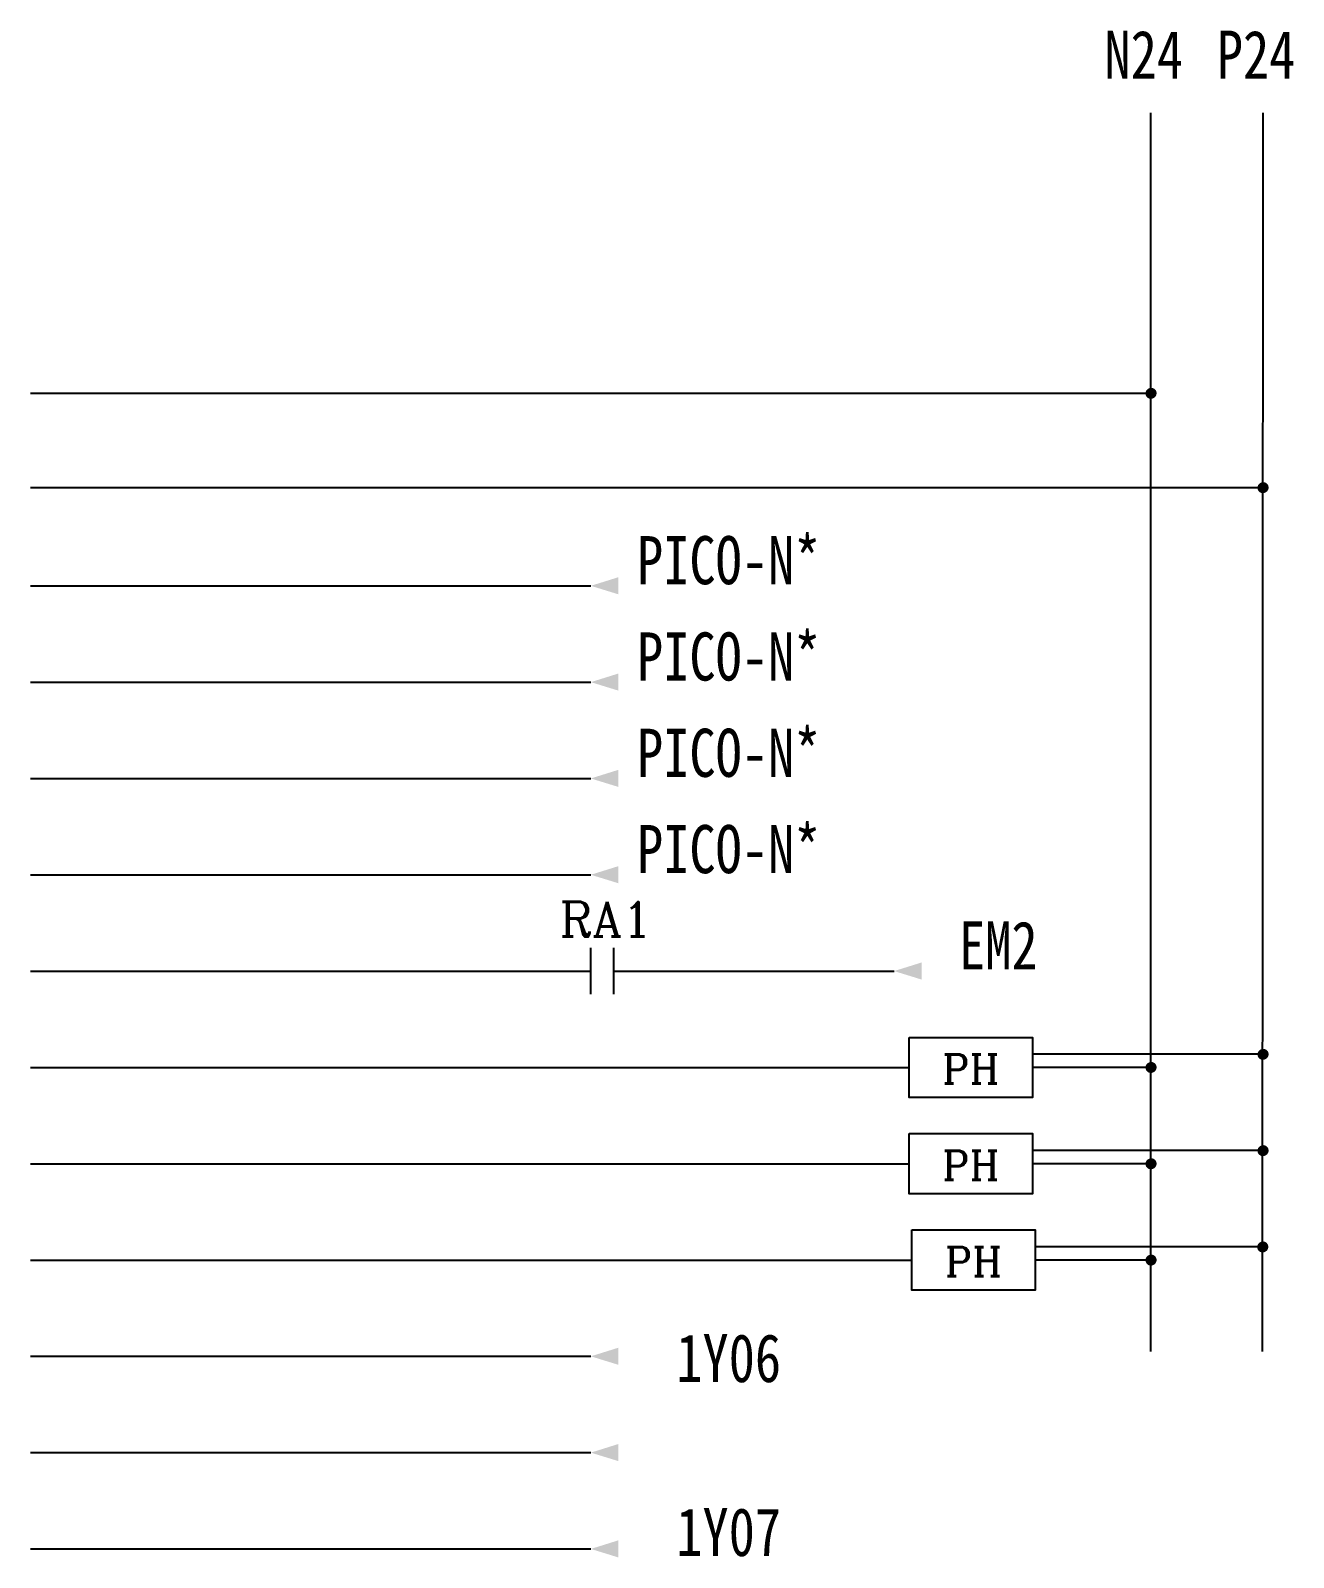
# Model space of a CAD drawing. Header units: millimetres. Extents: x -684 to 5961, y -1281 to 2539.
# Drawn here: x 2823.9 to 2889.5, y -259.7 to -180.4 of the extents above; entities that cross this region are included whole.
import ezdxf
from ezdxf.enums import TextEntityAlignment as Align

# ---------------------------------------------------------------- set-up
doc = ezdxf.new("R2010")
doc.units = ezdxf.units.MM
doc.header["$LTSCALE"] = 5
doc.header["$MEASUREMENT"] = 0
doc.layers.get('0').update_dxf_attribs({"linetype": 'CONTINUOUS'})
doc.layers.add('TEXT', color=4, linetype='CONTINUOUS')
doc.styles.add('DAYUM', font='complex', dxfattribs={"bigfont": 'dayum'})
doc.styles.add('DAYUS', font='romanc.shx', dxfattribs={"height": 25, "bigfont": 'dayus.shx'})
doc.styles.add('標楷體', font='', dxfattribs={"width": 0.8})
doc.styles.get('標楷體').set_extended_font_data('標楷體')

msp = doc.modelspace()

# ---------------------------------------------------------------- linework, layer by layer
at = {"color": 0}
for p, q in [((2882.08, -248.975, 5.108), (2882.08, -184.66, 5.108)), ((2887.879, -248.978, 5.108), (2887.911, -184.66, 5.108)), ((2887.9, -233.539), (2875.932, -233.539)), ((2881.956, -234.222), (2875.932, -234.222)), ((2887.9, -238.539), (2875.932, -238.539)), ((2881.956, -239.222), (2875.932, -239.222)), ((2887.898, -243.539), (2876.072, -243.539)), ((2882.096, -244.222), (2876.072, -244.222))]:
    msp.add_line(p, q, dxfattribs=at)
at = {"color": 0, "linetype": 'Continuous'}
for p, q in [((2823.909, -199.222), (2882.096, -199.222)), ((2823.909, -204.119), (2887.912, -204.119)), ((2823.909, -209.222), (2853.002, -209.222)), ((2823.909, -214.222), (2853.002, -214.222)), ((2823.909, -219.222), (2853.002, -219.222)), ((2823.909, -224.222), (2853.002, -224.222)), ((2823.909, -229.222), (2853.002, -229.222)), ((2854.202, -229.222), (2868.749, -229.222)), ((2823.909, -234.222), (2869.53, -234.222)), ((2823.909, -239.222), (2869.53, -239.222)), ((2823.909, -244.222), (2869.67, -244.222)), ((2823.909, -249.222), (2853.002, -249.222)), ((2823.909, -254.222), (2853.002, -254.222)), ((2823.909, -259.222), (2853.002, -259.222))]:
    msp.add_line(p, q, dxfattribs=at)
for p, q in [((2853.002, -230.422), (2853.002, -228.022)), ((2854.202, -230.422), (2854.202, -228.022))]:
    msp.add_line(p, q)
at = {"color": 0}
for points in [[(2869.53, -232.663), (2875.932, -232.663), (2875.932, -235.781), (2869.53, -235.781)], [(2869.53, -237.663), (2875.932, -237.663), (2875.932, -240.781), (2869.53, -240.781)], [(2869.67, -242.663), (2876.072, -242.663), (2876.072, -245.781), (2869.67, -245.781)]]:
    msp.add_lwpolyline(points, close=True, dxfattribs=at)
for points in [[(2853.002, -209.222), (2854.433, -209.664), (2854.433, -208.774), (2854.433, -209.222)], [(2853.002, -214.222), (2854.433, -214.664), (2854.433, -213.774), (2854.433, -214.222)], [(2853.002, -219.222), (2854.433, -219.664), (2854.433, -218.774), (2854.433, -219.222)], [(2853.002, -224.222), (2854.433, -224.664), (2854.433, -223.774), (2854.433, -224.222)], [(2868.749, -229.222), (2870.179, -229.664), (2870.179, -228.774), (2870.179, -229.222)], [(2853.002, -249.222), (2854.433, -249.664), (2854.433, -248.774), (2854.433, -249.222)], [(2853.002, -254.222), (2854.433, -254.664), (2854.433, -253.774), (2854.433, -254.222)], [(2853.002, -259.222), (2854.433, -259.664), (2854.433, -258.774), (2854.433, -259.222)]]:
    msp.add_solid(points, dxfattribs=at)
at = {"layer": 'TEXT', "color": 0, "const_width": 0.28, "elevation": 5.108}
for points in [[(2881.94, -199.233, 1), (2882.22, -199.233, 1)], [(2887.756, -204.13, 1), (2888.036, -204.13, 1)], [(2887.756, -233.549, 1), (2888.036, -233.549, 1)], [(2881.94, -234.233, 1), (2882.22, -234.233, 1)], [(2887.756, -238.549, 1), (2888.036, -238.549, 1)], [(2881.94, -239.233, 1), (2882.22, -239.233, 1)], [(2887.742, -243.549, 1), (2888.022, -243.549, 1)], [(2881.94, -244.233, 1), (2882.22, -244.233, 1)]]:
    msp.add_lwpolyline(points, format="xyb", close=True, dxfattribs=at)
at = {"layer": 'TEXT', "color": 0, "const_width": 0.28}
for points in [[(2881.956, -199.222, 1), (2882.236, -199.222, 1)], [(2887.772, -204.119, 1), (2888.052, -204.119, 1)], [(2887.772, -233.539, 1), (2888.052, -233.539, 1)], [(2881.956, -234.222, 1), (2882.236, -234.222, 1)], [(2887.772, -238.539, 1), (2888.052, -238.539, 1)], [(2881.956, -239.222, 1), (2882.236, -239.222, 1)], [(2887.758, -243.539, 1), (2888.038, -243.539, 1)], [(2881.956, -244.222, 1), (2882.236, -244.222, 1)]]:
    msp.add_lwpolyline(points, format="xyb", close=True, dxfattribs=at)

# ---------------------------------------------------------------- texts
at = {"color": 0, "style": '標楷體', "width": 0.8}
for s, p in [('N24', (2881.712, -181.644, 5.108)), ('P24', (2887.543, -181.644, 5.108)), ('PICO-N*', (2860.158, -207.889)), ('PICO-N*', (2860.158, -212.889)), ('PICO-N*', (2860.158, -217.889)), ('PICO-N*', (2860.158, -222.889)), ('EM2', (2874.158, -227.889)), ('1Y06', (2860.158, -249.31)), ('1Y07', (2860.158, -258.34))]:
    msp.add_text(s, height=2.5, dxfattribs=at).set_placement(p, align=Align.MIDDLE_CENTER)
at = {"style": 'DAYUM'}
msp.add_text('RA1', height=1.8, dxfattribs=at).set_placement((2853.773, -226.529), align=Align.MIDDLE)
at = {"color": 0, "style": 'DAYUS'}
for p in [(2872.729, -234.307), (2872.729, -239.307), (2872.869, -244.307)]:
    msp.add_text('PH', height=1.5, dxfattribs=at).set_placement(p, align=Align.MIDDLE)

doc.saveas('drawing.dxf')
